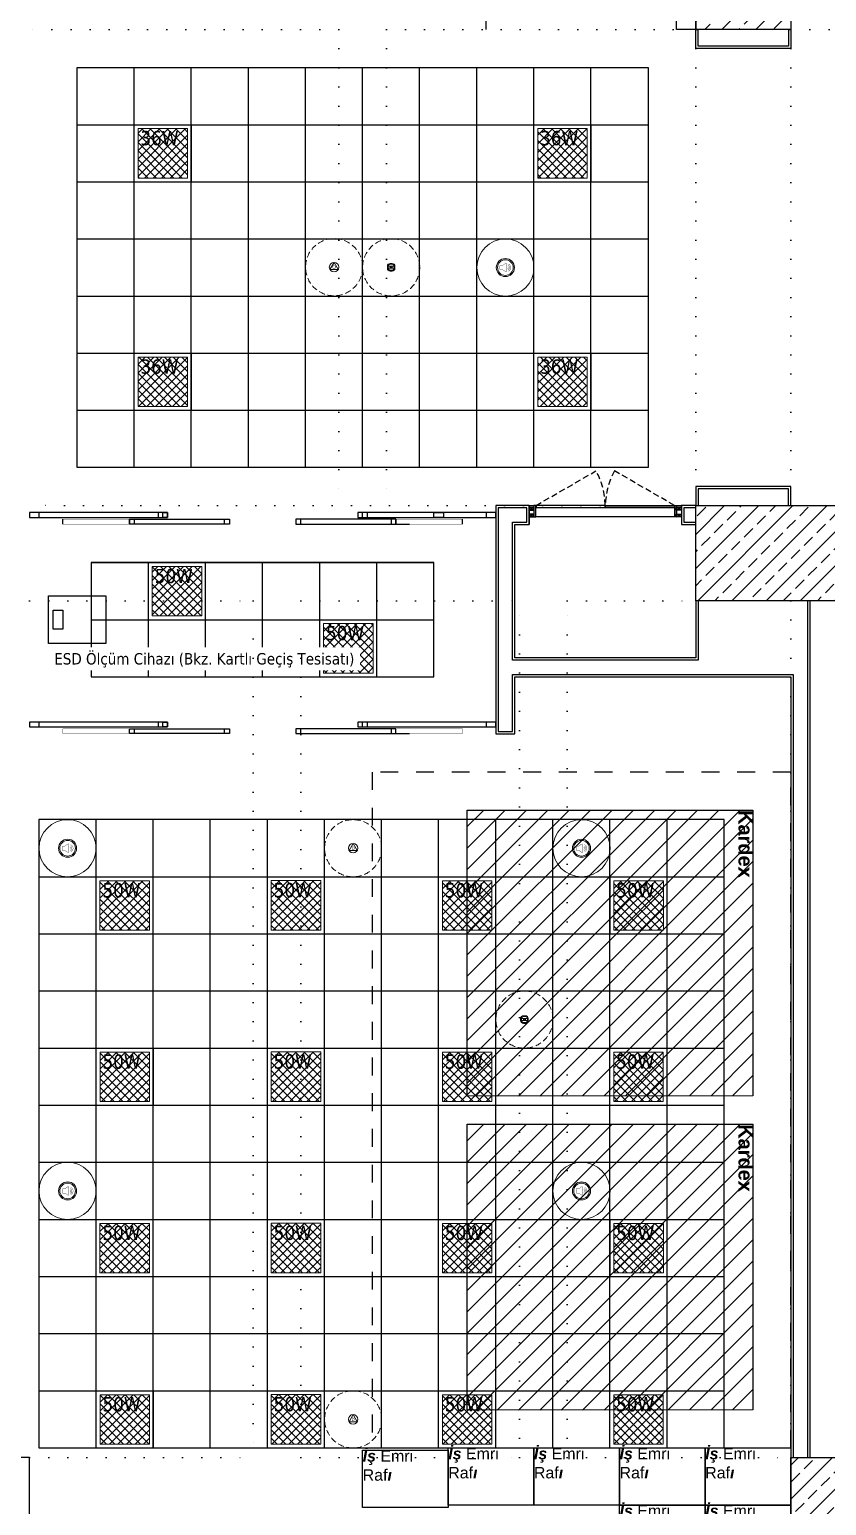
# Model space of a CAD drawing. Header units: centimetres. Extents: x 405564 to 502064, y 46284 to 60634.
# Drawn here: x 455850 to 456687, y 53482 to 55033 of the extents above; entities that cross this region are included whole.
import ezdxf
from ezdxf import colors
from ezdxf.entities.mleader import LeaderData, LeaderLine
from ezdxf.enums import TextEntityAlignment as Align
from ezdxf.math import Vec2, Vec3
from ezdxf.xclip import XClip

# ---------------------------------------------------------------- set-up
doc = ezdxf.new("R2010")
doc.units = ezdxf.units.CM
doc.header["$XCLIPFRAME"] = 0
for name, pattern in [('3+1_3b$0$DASHED', [0.25, 0.125, -0.125]), ('ACAD_ISO07W100', [3, 0, -3]), ('DASHED', [19.05, 12.7, -6.35]), ('DOT', [0.25, 0, -0.25]), ('HIDDEN', [9.525, 6.35, -3.175])]:
    doc.linetypes.add(name, pattern=pattern)
doc.layers.get('0').update_dxf_attribs({"color": 8, "lineweight": 9})
for name, color, linetype, lineweight in [('---___EB_draft00_ALTYAPI_helikoptermania', 8, 'Continuous', 0), ('0-KRCN-AYDINLATMA-130426', 8, 'Continuous', 9), ('0-KRCN-MİMARİ-220526', 8, 'Continuous', 9), ('OL_Ic', 8, 'Continuous', 9)]:
    doc.layers.add(name, color=color, linetype=linetype, lineweight=lineweight)
for name, color, linetype in [('---___EB_draft03_cihazlar', 8, 'Continuous'), ('0-KRCN-ASMATAVAN-130426', 8, 'Continuous'), ('AS_DOS_TERAS_UST', 8, 'ACAD_ISO07W100'), ('AS_DUV', 8, 'Continuous'), ('AS_DUV_ALCIPAN_YANGINA-SUYA DAYANIMLI', 8, 'Continuous'), ('AS_DUV_GAZBETON', 8, 'Continuous'), ('AS_DUVK_AHSAP', 8, 'Continuous'), ('AS_KAPI_CAM', 8, 'Continuous'), ('AS_KAPI_POZ', 8, 'Continuous'), ('AS_KAPI_SAC', 8, 'Continuous'), ('AS_PYZ_BINA', 8, 'Continuous'), ('AS_TA_BETONARME', 5, 'Continuous'), ('AS_TA_TARAMA', 8, 'Continuous'), ('AS_TEFR_ELK', 8, 'Continuous'), ('AS_TEFR_MOB', 8, 'Continuous'), ('AS_YAZI', 8, 'Continuous')]:
    doc.layers.add(name, color=color, linetype=linetype)
doc.styles.add('2', font='arial.ttf', dxfattribs={"width": 0.9, "height": 200})
doc.styles.add('Kalin02', font='arialbd.ttf')
doc.styles.add('MtXpl_Tahoma', font='tahoma.ttf')
doc.styles.add('Normal_ITL', font='swissi.ttf')
doc.styles.add('OLC-50', font='romans.shx', dxfattribs={"width": 0.5, "height": 0.15})
doc.styles.add('OLCU', font='romanstw.shx', dxfattribs={"width": 0.6})
doc.styles.add('TAHOMA', font='tahoma.ttf')
pattern_1 = [(225, (17560.68, -7819.299), (17.9605, -17.9605), []), (225, (17542.72, -7819.299), (17.9605, -17.9605), [12.7, -6.35])]

# ---------------------------------------------------------------- blocks, each defined once
blk = doc.blocks.new('ABB 6131-31-24-500')
at = {"layer": '0-KRCN-AYDINLATMA-130426'}
for p, q in [((-4, -1), (-4, 1)), ((3.2, 1), (-3.2, 1)), ((-3.2, -0.8), (-3.2, 0.8)), ((-1, 4), (1, 4)), ((-1, -0.9), (-1, 1)), ((-0.8, 3.2), (0.8, 3.2)), ((1, -0.9), (1, 1)), ((3.2, 0.8), (3.2, -0.8)), ((4, 1), (4, -1)), ((3.2, -0.9), (-3.2, -0.9)), ((1, -4), (-1, -4)), ((0.8, -3.2), (-0.8, -3.2))]:
    blk.add_line(p, q, dxfattribs=at)
at = {"layer": '0-KRCN-AYDINLATMA-130426', "linetype": 'HIDDEN'}
blk.add_circle((0, 0), 30, dxfattribs=at)
at = {"layer": '0-KRCN-AYDINLATMA-130426'}
for centre, radius in [((-0.5, 0), 0.089), ((0, 0), 0.16), ((0.5, 0), 0.089)]:
    blk.add_circle(centre, radius, dxfattribs=at)
for centre, radius, start, end in [((-1, 1), 3.01, 90, 180), ((-0.8, 0.8), 2.41, 90, 180), ((0.8, 0.8), 2.41, 0, 90), ((1, 1), 3.01, 0, 90), ((-1, -1), 3.01, 180, 270), ((-0.8, -0.8), 2.41, 180, 270), ((0.8, -0.8), 2.41, 270, 0), ((1, -1), 3.01, 270, 0)]:
    blk.add_arc(centre, radius, start, end, dxfattribs=at)
blk = doc.blocks.new('AST-OD-KD')
at = {"layer": '0-KRCN-AYDINLATMA-130426'}
for p, q in [((0, 5), (-4.3, -2.5)), ((4.3, -2.5), (0, 5)), ((4.3, -2.5), (-4.3, -2.5))]:
    blk.add_line(p, q, dxfattribs=at)
at = {"layer": '0-KRCN-AYDINLATMA-130426', "linetype": 'HIDDEN'}
blk.add_circle((0, 0), 30, dxfattribs=at)
at = {"layer": '0-KRCN-AYDINLATMA-130426'}
blk.add_circle((0, 0), 5, dxfattribs=at)
at = {"layer": '0-KRCN-AYDINLATMA-130426', "style": '2'}
blk.add_text('D', height=3.36, dxfattribs=at).set_placement((0, 0), align=Align.MIDDLE_CENTER)
blk = doc.blocks.new('AST-OD-OD')
at = {"layer": '0-KRCN-AYDINLATMA-130426'}
for p, q in [((0.3, 5), (-4, -2.5)), ((4.6, -2.5), (0.3, 5)), ((4.6, -2.5), (-4, -2.5))]:
    blk.add_line(p, q, dxfattribs=at)
at = {"layer": '0-KRCN-AYDINLATMA-130426', "linetype": 'HIDDEN'}
blk.add_circle((0.3, 0), 30, dxfattribs=at)
at = {"layer": '0-KRCN-AYDINLATMA-130426'}
blk.add_circle((0.3, 0), 5, dxfattribs=at)
at = {"layer": '0-KRCN-AYDINLATMA-130426', "style": '2'}
blk.add_text('O', height=3.43, dxfattribs=at).set_placement((0.3, 0), align=Align.MIDDLE)
blk = doc.blocks.new('ASMA TAVA TİPİ HOPARLÖR')
at = {"layer": '0-KRCN-AYDINLATMA-130426', "const_width": 0.317}
blk.add_lwpolyline([(0.3, -4.4, 0.598176), (1.3, -3.9), (1.3, 3.9, 0.598176), (0.3, 4.4), (-2.7, 2.4, -0.147433), (-3, 2.3), (-5.1, 2.3, 0.414214), (-5.7, 1.7), (-5.7, -1.7, 0.414214), (-5.1, -2.3), (-3, -2.3, -0.147433), (-2.7, -2.4)], format="xyb", close=True, dxfattribs=at)
for points in [[(2.4, 1.3, -0.601398), (2.4, -1.3)], [(2.8, 2.5, -0.658812), (2.8, -2.5)], [(3.2, 3.7, -0.680488), (3.2, -3.7)]]:
    blk.add_lwpolyline(points, format="xyb", dxfattribs=at)
at = {"layer": '0-KRCN-AYDINLATMA-130426'}
blk.add_circle((0, 0), 30, dxfattribs=at)
at = {"layer": '0-KRCN-AYDINLATMA-130426', "ltscale": 0.1}
for radius in [9.5, 8.23]:
    blk.add_circle((0, 0), radius, dxfattribs=at)
blk = doc.blocks.new('50W 60x60 cm  SIVA ALTI LED ARMATÜR')
at = {"layer": '0-KRCN-AYDINLATMA-130426'}
h = blk.add_hatch(dxfattribs=at)
h.set_pattern_fill('ANSI37', color=256, scale=0.2)
h.paths.add_polyline_path([(-2.6, 2.59), (2.6, 2.59), (2.6, -2.61), (-2.6, -2.61)])
for points in [[(-3, 2.99), (3, 2.99), (3, -3.01), (-3, -3.01)], [(-2.6, 2.59), (2.6, 2.59), (2.6, -2.61), (-2.6, -2.61)]]:
    blk.add_lwpolyline(points, close=True, dxfattribs=at)
at = {"layer": '0-KRCN-AYDINLATMA-130426', "insert": (-2.35, 2.34), "char_height": 1.5, "attachment_point": 1, "style": 'TAHOMA'}
blk.add_mtext_dynamic_manual_height_columns('{\\fTahoma|b0|i0|c162|p34;50W}', width=1.5, gutter_width=1.25, heights=[0], dxfattribs=at)
blk = doc.blocks.new('36W 60x60 cm  SIVA ALTI LED ARMATÜR')
at = {"layer": '0-KRCN-AYDINLATMA-130426'}
h = blk.add_hatch(dxfattribs=at)
h.set_pattern_fill('ANSI37', color=256, scale=2)
h.paths.add_polyline_path([(-26, 26), (26, 26), (26, -26), (-26, -26)])
for points in [[(-30, 30), (30, 30), (30, -30), (-30, -30)], [(-26, 26), (26, 26), (26, -26), (-26, -26)]]:
    blk.add_lwpolyline(points, close=True, dxfattribs=at)
at = {"layer": '0-KRCN-AYDINLATMA-130426', "insert": (-23.5, 23.5), "char_height": 15, "attachment_point": 1, "style": 'TAHOMA'}
blk.add_mtext_dynamic_manual_height_columns('{\\fTahoma|b0|i0|c162|p34;36W}', width=52.946, gutter_width=1.25, heights=[0], dxfattribs=at)
blk = doc.blocks.new('G$C27E741DA')
at = {"layer": '0-KRCN-AYDINLATMA-130426'}
for name, p in [('36W 60x60 cm  SIVA ALTI LED ARMATÜR', (17925.7, 7768.5)), ('36W 60x60 cm  SIVA ALTI LED ARMATÜR', (18345.7, 7768.5)), ('AST-OD-OD', (18105.4, 7648.9)), ('ABB 6131-31-24-500', (18165.7, 7648.8)), ('ASMA TAVA TİPİ HOPARLÖR', (18285.7, 7648.5)), ('36W 60x60 cm  SIVA ALTI LED ARMATÜR', (17925.7, 7528.5)), ('36W 60x60 cm  SIVA ALTI LED ARMATÜR', (18345.7, 7528.5)), ('ASMA TAVA TİPİ HOPARLÖR', (17825.7, 7038.5)), ('AST-OD-KD', (18125.7, 7038.5)), ('ASMA TAVA TİPİ HOPARLÖR', (18365.7, 7038.5)), ('ABB 6131-31-24-500', (18305.7, 6858.5)), ('ASMA TAVA TİPİ HOPARLÖR', (17825.7, 6678.5)), ('ASMA TAVA TİPİ HOPARLÖR', (18365.7, 6678.5)), ('AST-OD-KD', (18125.7, 6438.5))]:
    blk.add_blockref(name, p, dxfattribs=at)
at = {"layer": '0-KRCN-AYDINLATMA-130426', "xscale": 10, "yscale": 10, "zscale": 10}
for p in [(17940.7, 7308.6), (18120.7, 7248.6), (17885.7, 6978.5), (18065.7, 6978.6), (18245.6, 6978.5), (18425.7, 6978.5), (17885.8, 6798.5), (18065.7, 6798.6), (18245.6, 6798.5), (18425.6, 6798.5), (17885.7, 6618.5), (18065.7, 6618.6), (18245.6, 6618.5), (18425.7, 6618.5), (17885.8, 6438.5), (18065.7, 6438.6), (18245.6, 6438.5), (18425.6, 6438.5)]:
    blk.add_blockref('50W 60x60 cm  SIVA ALTI LED ARMATÜR', p, dxfattribs=at)
blk = doc.blocks.new('İşemrirafı')
at = {"layer": 'AS_TEFR_MOB', "ltscale": 200}
blk.add_lwpolyline([(277506.2, -40355.3), (277596.2, -40355.3), (277596.2, -40415.3), (277506.2, -40415.3), (277506.2, -40355.3)], dxfattribs=at)
note = blk.add_mtext_dynamic_manual_height_columns('{\\fArial|b1|i1|c162|p34;İş\\Fswis721 bt|c162; Emri }', width=53.194, gutter_width=0, heights=[43.5, 0], dxfattribs=dict(at, insert=(277506.2, -40355.3), char_height=12, attachment_point=1, style='Kalin02'))
for column, words in zip(note.columns.linked_columns, ['{\\Fswis721 bt|c162;Raf\\fArial|b1|i1|c162|p34;ı}']):
    column.text = words
blk = doc.blocks.new('ESD CIHAZ TOP')
for points in [[(0, 25), (60, 25), (60, -25), (0, -25)], [(15, 10), (15, -10), (5, -10), (5, 10)]]:
    blk.add_lwpolyline(points, close=True)
blk = doc.blocks.new('*U378')
at = {"color": 0}
blk.add_line((0, -10), (0, 10), dxfattribs=at)
at = {"color": 0, "linetype": 'HIDDEN', "lineweight": -2}
for points in [[(100, 11, 0.414214), (3, 108), (3, 11)], [(197, 11), (197, 108, 0.414214), (100, 11)]]:
    blk.add_lwpolyline(points, format="xyb", dxfattribs=at)
at = {"color": 0, "lineweight": -2}
for points in [[(-2, 10), (0, 10), (0, 11), (3, 11), (3, 9), (5, 9), (5, 4), (0, 4)], [(202, 10), (200, 10), (200, 11), (197, 11), (197, 9), (195, 9), (195, 4), (200, 4)]]:
    blk.add_lwpolyline(points, dxfattribs=at)
blk.add_lwpolyline([(0, 11), (0, 10)])
for points in [[(3, 11), (3, 9), (100, 9), (100, 11)], [(197, 11), (197, 9), (100, 9), (100, 11)]]:
    blk.add_lwpolyline(points, close=True, dxfattribs=at)
at = {"color": 3, "style": 'OLCU', "width": 0.5, "flags": 1}
for tag, p in [('K-DIVISYON', (-80, -85)), ('K-PBAR', (105, -85)), ('K-KAPITIP', (-80, -335))]:
    blk.add_attdef(tag, p, '', height=17.5, dxfattribs=at)
at = {"color": 5, "true_color": 0x0505ff, "style": 'OLCU', "width": 0.5, "flags": 1}
for tag, p in [('K-NEREDEN-NO', (-80, -110)), ('K-NEREYE-NO', (-80, -185)), ('K-DUVARTIP', (-80, -285)), ('K-ACILISYON', (-80, -310))]:
    blk.add_attdef(tag, p, '', height=17.5, dxfattribs=at)
at = {"color": 1, "true_color": 0xfa0000, "style": 'OLCU', "width": 0.5, "flags": 1}
for tag, p in [('K-IZLENEBILIRLIK', (105, -110)), ('K-TEKMELIK', (105, -135)), ('K-KONTROLTIPNEREDEN', (-80, -160)), ('K-BAND', (105, -160)), ('K-MENFEZ', (105, -210)), ('K-KONTROLTIPNEREYE', (-80, -235)), ('K-PENCERE', (105, -235)), ('K-KILITTIP', (-80, -260)), ('K-NOT-AS-MIMARI1', (105, -285)), ('K-NOT-ELEKTRIK', (105, -335)), ('K-NOT-YANGIN', (105, -360)), ('K-ACMAKAPAMASISTEMI', (-80, -385)), ('K-NOT-ISLETME', (105, -385)), ('K-YANGIN', (-80, -435))]:
    blk.add_attdef(tag, p, '', height=17.5, dxfattribs=at)
at = {"color": 220, "true_color": 0xf113d4, "style": 'OLCU', "width": 0.5, "flags": 1}
for tag, p in [('K-NEREDEN-AD', (-80, -135)), ('K-NEREYE-AD', (-80, -210))]:
    blk.add_attdef(tag, p, '', height=17.5, dxfattribs=at)
at = {"color": 0, "style": 'OLCU', "width": 0.5, "flags": 1}
for tag, p in [('K-TAMACILIRLIK', (105, -185)), ('K-NOT-AS-MIMARI2', (105, -310)), ('K-KASATIP', (-80, -360)), ('K-KURSUN', (-80, -410))]:
    blk.add_attdef(tag, p, '', height=17.5, dxfattribs=at)
at = {"color": 252, "style": 'OLCU', "width": 0.5, "flags": 1}
for tag, p in [('K-REZ1', (105, -435)), ('K-REZ2', (105, -460)), ('K-REZ3', (105, -485)), ('K-REZ4', (105, -510)), ('K-REZ5', (105, -535))]:
    blk.add_attdef(tag, p, '', height=17.5, dxfattribs=at)
at = {"layer": 'AS_KAPI_POZ', "style": 'OLCU', "width": 0.45}
for tag, p in [('POZ+GEN', (173.5, 26.5)), ('YUK', (173.5, -11.5))]:
    blk.add_attdef(tag, text='', height=20, dxfattribs=at).set_placement(p, align=Align.MIDDLE_CENTER)
at = {"layer": 'AS_KAPI_POZ', "style": 'OLCU', "width": 0.5}
blk.add_attdef('K-NO', text='', height=8, rotation=90, dxfattribs=at).set_placement((6, 13), align=Align.TOP_LEFT)
at = {"layer": 'AS_KAPI_POZ', "color": 251, "style": 'OLCU', "width": 0.45}
blk.add_attdef('K-DUVAR(CM)', text='', height=6, dxfattribs=at).set_placement((-5, -5), align=Align.MIDDLE_RIGHT)
blk = doc.blocks.new('*U412')
at = {"color": 0}
for p, q in [((135, 0), (10, 0)), ((480, 0), (355, 0)), ((10, -5), (135, -5)), ((355, -5), (480, -5))]:
    blk.add_line(p, q, dxfattribs=at)
for points in [[(0, 0), (0, -5), (10, -5), (10, 0)], [(135, 0), (135, -5), (145, -5), (145, 0)], [(345, 0), (345, -5), (355, -5), (355, 0)], [(480, 0), (480, -5), (490, -5), (490, 0)]]:
    blk.add_lwpolyline(points, close=True, dxfattribs=at)
at = {"style": 'OLCU', "width": 0.45, "flags": 1}
for tag, p in [('C-ICI-CNO', (15, -80)), ('C-DIVISYON1', (15, -105)), ('C-BOSLUK', (15, -130)), ('C-DIVISYON2', (15, -155))]:
    blk.add_attdef(tag, text='', height=20, dxfattribs=at).set_placement(p, align=Align.MIDDLE_LEFT)
at = {"color": 0, "style": 'OLCU', "width": 0.5, "flags": 1}
for tag, p in [('C-REZ1', (15, -215)), ('C-REZ2', (15, -240))]:
    blk.add_attdef(tag, text='', height=17.5, dxfattribs=at).set_placement(p, align=Align.MIDDLE_LEFT)
at = {"layer": 'AS_KAPI_POZ', "style": 'OLC-50', "width": 0.5}
blk.add_attdef('C-NO', text='', height=8, rotation=90, dxfattribs=at).set_placement((10, 5), align=Align.TOP_LEFT)
at = {"layer": 'AS_KAPI_POZ', "style": 'OLCU', "width": 0.45}
for tag, p in [('POZ+GEN-C', (50, 15)), ('YUK-C', (50, -20))]:
    blk.add_attdef(tag, text='', height=20, dxfattribs=at).set_placement(p, align=Align.MIDDLE_CENTER)
blk = doc.blocks.new('*U415')
for p, q in [((-30, -17), (65, -17)), ((65, -22), (-30, -22)), ((240, -17), (145, -17)), ((145, -22), (240, -22))]:
    blk.add_line(p, q)
for points in [[(5, -15), (0, -15), (0, -10), (5, -10)], [(205, -15), (210, -15), (210, -10), (205, -10)], [(-30, -22), (-35, -22), (-35, -17), (-30, -17)], [(70, -22), (65, -22), (65, -17), (70, -17)], [(140, -22), (145, -22), (145, -17), (140, -17)], [(240, -22), (245, -22), (245, -17), (240, -17)]]:
    blk.add_lwpolyline(points, close=True)
at = {"linetype": 'DOT'}
for points in [[(-35, -22), (-105, -22), (-105, -17), (-35, -17)], [(245, -22), (315, -22), (315, -17), (245, -17)]]:
    blk.add_lwpolyline(points, close=True, dxfattribs=at)
at = {"color": 3, "style": 'OLCU', "width": 0.5, "flags": 1}
for tag, p in [('K-DIVISYON', (-80, -85)), ('K-PBAR', (105, -85)), ('K-KAPITIP', (-80, -335))]:
    blk.add_attdef(tag, p, '', height=17.5, dxfattribs=at)
at = {"color": 5, "true_color": 0x0505ff, "style": 'OLCU', "width": 0.5, "flags": 1}
for tag, p in [('K-NEREDEN-NO', (-80, -110)), ('K-NEREYE-NO', (-80, -185)), ('K-DUVARTIP', (-80, -285)), ('K-ACILISYON', (-80, -310))]:
    blk.add_attdef(tag, p, '', height=17.5, dxfattribs=at)
at = {"color": 1, "true_color": 0xfa0000, "style": 'OLCU', "width": 0.5, "flags": 1}
for tag, p in [('K-IZLENEBILIRLIK', (105, -110)), ('K-TEKMELIK', (105, -135)), ('K-KONTROLTIPNEREDEN', (-80, -160)), ('K-BAND', (105, -160)), ('K-MENFEZ', (105, -210)), ('K-KONTROLTIPNEREYE', (-80, -235)), ('K-PENCERE', (105, -235)), ('K-KILITTIP', (-80, -260)), ('K-NOT-AS-MIMARI1', (105, -285)), ('K-NOT-ELEKTRIK', (105, -335)), ('K-NOT-YANGIN', (105, -360)), ('K-ACMAKAPAMASISTEMI', (-80, -385)), ('K-NOT-ISLETME', (105, -385)), ('K-YANGIN', (-80, -435))]:
    blk.add_attdef(tag, p, '', height=17.5, dxfattribs=at)
at = {"color": 220, "true_color": 0xf113d4, "style": 'OLCU', "width": 0.5, "flags": 1}
for tag, p in [('K-NEREDEN-AD', (-80, -135)), ('K-NEREYE-AD', (-80, -210))]:
    blk.add_attdef(tag, p, '', height=17.5, dxfattribs=at)
at = {"color": 0, "style": 'OLCU', "width": 0.5, "flags": 1}
for tag, p in [('K-TAMACILIRLIK', (105, -185)), ('K-NOT-AS-MIMARI2', (105, -310)), ('K-KASATIP', (-80, -360)), ('K-KURSUN', (-80, -410))]:
    blk.add_attdef(tag, p, '', height=17.5, dxfattribs=at)
at = {"color": 252, "style": 'OLCU', "width": 0.5, "flags": 1}
for tag, p in [('K-REZ1', (105, -435)), ('K-REZ2', (105, -460)), ('K-REZ3', (105, -485)), ('K-REZ4', (105, -510)), ('K-REZ5', (105, -535))]:
    blk.add_attdef(tag, p, '', height=17.5, dxfattribs=at)
at = {"layer": 'AS_KAPI_POZ', "style": 'OLCU', "width": 0.45}
for tag, p in [('YUK', (105, 23)), ('POZ+GEN', (105, -17))]:
    blk.add_attdef(tag, text='', height=20, dxfattribs=at).set_placement(p, align=Align.MIDDLE_CENTER)
at = {"layer": 'AS_KAPI_POZ', "color": 251, "style": 'OLCU', "width": 0.45, "flags": 1}
blk.add_attdef('K-DUVAR(CM)', text='', height=6, dxfattribs=at).set_placement((-5, -7.5), align=Align.MIDDLE_RIGHT)
at = {"layer": 'AS_KAPI_POZ', "style": 'OLCU', "width": 0.5}
blk.add_attdef('K-NO', text='', height=8, rotation=90, dxfattribs=at).set_placement((0, -26), align=Align.TOP_LEFT)
blk = doc.blocks.new('AHSAP KAPAK 160X240')
at = {"linetype": 'HIDDEN'}
for points in [[(501947.8, 77246.3), (502010.7, 77282.6, -0.131652), (502020.4, 77246.3)], [(502093.3, 77246.3), (502030.4, 77282.6, 0.131652), (502020.7, 77246.3)]]:
    blk.add_lwpolyline(points, format="xyb", dxfattribs=at)
for points in [[(501945, 77246.3), (501945, 77245.8), (501945.5, 77245.8), (501945.5, 77244.3), (501940.5, 77244.3), (501940.5, 77245.8), (501941, 77245.8), (501941, 77246.3)], [(501940.5, 77241.3), (501945.5, 77241.3), (501945.5, 77244.3), (501940.5, 77244.3)], [(501940.5, 77234.3), (501945.5, 77234.3), (501945.5, 77237.3), (501940.5, 77237.3)], [(501945.5, 77234.3), (501947.5, 77234.3), (501947.5, 77246.3), (501945.5, 77246.3)], [(501947.5, 77234.3), (501947.5, 77244.3), (502093.5, 77244.3), (502093.5, 77234.3)], [(501947.8, 77244.3), (502020.4, 77244.3), (502020.4, 77246.3), (501947.8, 77246.3)], [(502093.3, 77244.3), (502020.7, 77244.3), (502020.7, 77246.3), (502093.3, 77246.3)], [(502095.5, 77234.3), (502093.5, 77234.3), (502093.5, 77246.3), (502095.5, 77246.3)], [(502100, 77246.3), (502100, 77245.8), (502100.5, 77245.8), (502100.5, 77244.3), (502095.5, 77244.3), (502095.5, 77245.8), (502096, 77245.8), (502096, 77246.3)], [(502100.5, 77241.3), (502095.5, 77241.3), (502095.5, 77244.3), (502100.5, 77244.3)], [(502100.5, 77234.3), (502095.5, 77234.3), (502095.5, 77237.3), (502100.5, 77237.3)]]:
    blk.add_lwpolyline(points, close=True)
for points in [[(501940.5, 77246.3), (501940.5, 77226.3)], [(501940.5, 77241.3), (501945.5, 77244.3)], [(501945.5, 77241.3), (501940.5, 77244.3)], [(501940.5, 77234.3), (501945.5, 77237.3)], [(501945.5, 77234.3), (501940.5, 77237.3)], [(502100.5, 77241.3), (502095.5, 77244.3)], [(502095.5, 77241.3), (502100.5, 77244.3)], [(502100.5, 77234.3), (502095.5, 77237.3)], [(502095.5, 77234.3), (502100.5, 77237.3)], [(502100.5, 77246.3), (502100.5, 77226.3)]]:
    blk.add_lwpolyline(points)
blk.add_point((502100.5, 77246.3))
at = {"color": 3, "style": 'OLCU', "width": 0.5, "flags": 1}
for tag, p in [('K-DIVISYON', (501806.9, 77157.1)), ('K-PBAR', (501991.9, 77157.1)), ('K-KAPITIP', (501806.9, 76907.1))]:
    blk.add_attdef(tag, p, '', height=17.5, dxfattribs=at)
at = {"color": 5, "true_color": 0x0505ff, "style": 'OLCU', "width": 0.5, "flags": 1}
for tag, p in [('K-NEREDEN-NO', (501806.9, 77132.1)), ('K-NEREYE-NO', (501806.9, 77057.1)), ('K-DUVARTIP', (501806.9, 76957.1)), ('K-ACILISYON', (501806.9, 76932.1))]:
    blk.add_attdef(tag, p, '', height=17.5, dxfattribs=at)
at = {"color": 1, "true_color": 0xfa0000, "style": 'OLCU', "width": 0.5, "flags": 1}
for tag, p in [('K-IZLENEBILIRLIK', (501991.9, 77132.1)), ('K-TEKMELIK', (501991.9, 77107.1)), ('K-KONTROLTIPNEREDEN', (501806.9, 77082.1)), ('K-BAND', (501991.9, 77082.1)), ('K-MENFEZ', (501991.9, 77032.1)), ('K-KONTROLTIPNEREYE', (501806.9, 77007.1)), ('K-PENCERE', (501991.9, 77007.1)), ('K-KILITTIP', (501806.9, 76982.1)), ('K-NOT-AS-MIMARI1', (501991.9, 76957.1)), ('K-NOT-ELEKTRIK', (501991.9, 76907.1)), ('K-NOT-YANGIN', (501991.9, 76882.1)), ('K-ACMAKAPAMASISTEMI', (501806.9, 76857.1)), ('K-NOT-ISLETME', (501991.9, 76857.1)), ('K-YANGIN', (501806.9, 76807.1))]:
    blk.add_attdef(tag, p, '', height=17.5, dxfattribs=at)
at = {"color": 220, "true_color": 0xf113d4, "style": 'OLCU', "width": 0.5, "flags": 1}
for tag, p in [('K-NEREDEN-AD', (501806.9, 77107.1)), ('K-NEREYE-AD', (501806.9, 77032.1))]:
    blk.add_attdef(tag, p, '', height=17.5, dxfattribs=at)
at = {"color": 0, "style": 'OLCU', "width": 0.5, "flags": 1}
for tag, p in [('K-TAMACILIRLIK', (501991.9, 77057.1)), ('K-NOT-AS-MIMARI2', (501991.9, 76932.1)), ('K-KASATIP', (501806.9, 76882.1)), ('K-KURSUN', (501806.9, 76832.1))]:
    blk.add_attdef(tag, p, '', height=17.5, dxfattribs=at)
at = {"color": 252, "style": 'OLCU', "width": 0.5, "flags": 1}
for tag, p in [('K-REZ1', (501991.9, 76807.1)), ('K-REZ2', (501991.9, 76782.1)), ('K-REZ3', (501991.9, 76757.1)), ('K-REZ4', (501991.9, 76732.1)), ('K-REZ5', (501991.9, 76707.1))]:
    blk.add_attdef(tag, p, '', height=17.5, dxfattribs=at)
at = {"layer": 'AS_KAPI_POZ', "style": 'OLCU', "width": 0.5}
blk.add_attdef('K-NO', text='', height=8, rotation=90, dxfattribs=at).set_placement((501947.8, 77248.2), align=Align.TOP_LEFT)
at = {"layer": 'AS_KAPI_POZ', "style": 'OLCU', "width": 0.45}
for tag, p in [('POZ+GEN', (502060.7, 77259.8)), ('YUK', (502060.7, 77221.8))]:
    blk.add_attdef(tag, text='', height=20, dxfattribs=at).set_placement(p, align=Align.MIDDLE_CENTER)
at = {"layer": 'AS_KAPI_POZ', "color": 251, "style": 'OLCU', "width": 0.45}
blk.add_attdef('K-DUVAR(CM)', text='', height=6, dxfattribs=at).set_placement((501938.2, 77242.1), align=Align.MIDDLE_RIGHT)
blk = doc.blocks.new('OPK-site-surrounding-R01')
at = {"layer": '---___EB_draft00_ALTYAPI_helikoptermania', "linetype": 'DASHED', "ltscale": 10}
blk.add_lwpolyline([(-21668.1, -4404.9), (1451.4, 6572.4)], dxfattribs=at)
blk = doc.blocks.new('A$C6A10306C')
ref = blk.add_blockref('OPK-site-surrounding-R01', (5135.68, -3851.45))
XClip(ref).set_block_clipping_path([(-5135.679684336, -9648.5463532069), (26364.320315664, 3851.4536467931)])
blk = doc.blocks.new('A$Ca63a641c')
at = {"layer": 'AS_PYZ_BINA'}
ml = blk.add_multileader_mtext('Standard', dxfattribs=at)
ml.set_content('EST boyalı panel çit ve panel çit kapı (AS 51.101)', color=256, style='Normal_ITL')
ml.set_leader_properties()
ml.build(insert=Vec2(0, 0))
ml.multileader.update_dxf_attribs({"dogleg_length": 0.379, "arrow_head_size": 17, "scale": 75})
ctx = ml.context
ctx.base_point, ctx.scale, ctx.char_height, ctx.arrow_head_size, ctx.landing_gap_size, ctx.plane_origin = Vec3(140.5, 464.3), 75, 20, 17, 14.2, Vec3(92.5, 620.1)
notes = []
notes.append((ctx, [(0, (1, 1, 0), (112.1, 464.3), (1, 0), 28.4, [(0, [(68.5, 410)], 0, [])])]))
ctx.mtext.insert, ctx.mtext.width, ctx.mtext.flow_direction = Vec3(154.7, 477.5), 604.563, 5
for ctx, leaders in notes:
    for number, flags, end, landing, length, lines in leaders:
        leader = LeaderData()
        leader.index, (leader.has_last_leader_line, leader.has_dogleg_vector, leader.attachment_direction) = number, flags
        leader.last_leader_point, leader.dogleg_vector, leader.dogleg_length = Vec3(end), Vec3(landing), length
        for number, points, colour, breaks in lines:
            line = LeaderLine()
            line.index, line.vertices, line.color, line.breaks = number, Vec3.list(points), colors.encode_raw_color(colour), breaks
            leader.lines.append(line)
        ctx.leaders.append(leader)
blk = doc.blocks.new('A$C85dec720')
at = {"layer": 'OL_Ic'}
blk.add_blockref('A$Ca63a641c', (5315.08, 5344.25, 28.4), dxfattribs=at)
blk = doc.blocks.new('A$C6A10300A')
at = {"layer": '---___EB_draft03_cihazlar'}
h = blk.add_hatch(dxfattribs=at)
h.set_pattern_fill('ANSI31', color=256, scale=5, angle=180)
h.set_pattern_definition([(225, (476272.863, 46229.656), (11.22532015, -11.22532015), [])])
h.paths.add_polyline_path([(18545.68, -6421.45), (18245.68, -6421.45), (18245.68, -6721.95), (18545.68, -6721.45)])
h = blk.add_hatch(dxfattribs=at)
h.set_pattern_fill('ANSI31', color=256, scale=5, angle=180)
h.set_pattern_definition([(225, (476272.863, 45899.656), (11.22532015, -11.22532015), [])])
h.paths.add_polyline_path([(18545.68, -6751.45), (18245.68, -6751.45), (18245.68, -7051.95), (18545.68, -7051.45)])
at = {"layer": 'AS_TA_TARAMA'}
h = blk.add_hatch(dxfattribs=at)
h.set_pattern_fill('ANSI33', color=256, scale=4, angle=180)
h.set_pattern_definition(pattern_1)
h.paths.add_polyline_path([(18485.68, -5501.45), (18585.68, -5501.45), (18585.68, -5601.45), (18485.68, -5601.45)])
h = blk.add_hatch(dxfattribs=at)
h.set_pattern_fill('ANSI33', color=256, scale=4, angle=180)
h.set_pattern_definition(pattern_1)
h.paths.add_polyline_path([(18485.68, -6201.45), (18485.68, -6101.45), (18685.68, -6101.45), (18685.68, -6201.45)])
h = blk.add_hatch(dxfattribs=at)
h.set_pattern_fill('ANSI33', color=256, scale=4, angle=180)
h.set_pattern_definition(pattern_1)
h.paths.add_polyline_path([(18585.68, -7101.45), (18685.68, -7101.45), (18685.68, -7201.45), (18585.68, -7201.45)], flags=17)
at = {"layer": '---___EB_draft03_cihazlar', "linetype": '3+1_3b$0$DASHED', "ltscale": 150}
blk.add_lwpolyline([(18585.68, -6381.45), (18145.68, -6381.45), (18145.68, -7091.45), (18585.68, -7091.45)], close=True, dxfattribs=at)
at = {"layer": '---___EB_draft03_cihazlar'}
for points in [[(18245.68, -6421.45), (18545.68, -6421.45), (18545.68, -6721.45), (18245.68, -6721.95)], [(18245.68, -6751.45), (18545.68, -6751.45), (18545.68, -7051.45), (18245.68, -7051.95)]]:
    blk.add_lwpolyline(points, close=True, dxfattribs=at)
at = {"layer": 'AS_DOS_TERAS_UST', "linetype": 'DOT', "ltscale": 80}
for p, q in [((18110.68, -5601.45), (17785.68, -5601.45)), ((18110.68, -5601.45), (18110.68, -6101.45)), ((18160.68, -5601.45), (18485.68, -5601.45)), ((18160.68, -5601.45), (18160.68, -6101.45)), ((18485.68, -5601.45), (18485.68, -6101.45)), ((18585.68, -5601.45), (18585.68, -6101.45)), ((18585.68, -5601.45), (18925.68, -5601.45)), ((18485.68, -6101.45), (17785.68, -6101.45)), ((17785.68, -6201.45), (18020.68, -6201.45)), ((18070.68, -6201.45), (18300.68, -6201.45)), ((18300.68, -7101.45), (18300.68, -6201.45)), ((18350.68, -6201.45), (18485.68, -6201.45)), ((18350.68, -7101.45), (18350.68, -6201.45)), ((18585.68, -6201.45), (18585.68, -7101.45)), ((17785.68, -7101.45), (18020.68, -7101.45)), ((18070.68, -7101.45), (18300.68, -7101.45)), ((18350.68, -7101.45), (18585.68, -7101.45))]:
    blk.add_line(p, q, dxfattribs=at)
at = {"layer": 'AS_DUV_ALCIPAN_YANGINA-SUYA DAYANIMLI'}
for points in [[(18583.18, -5601.45), (18585.68, -5601.45), (18585.68, -5621.45), (18485.68, -5621.45), (18485.68, -5601.45), (18488.18, -5601.45)], [(18583.18, -5601.45), (18583.18, -5618.95), (18488.18, -5618.95), (18488.18, -5601.45)], [(18583.18, -6101.45), (18585.68, -6101.45), (18585.68, -6081.45), (18485.68, -6081.45), (18485.68, -6101.45), (18488.18, -6101.45)], [(18583.18, -6101.45), (18583.18, -6083.95), (18488.18, -6083.95), (18488.18, -6101.45)], [(18485.68, -6201.45), (18485.68, -6261.45), (18295.68, -6261.45), (18295.68, -6121.45), (18310.68, -6121.45), (18310.68, -6101.45), (18275.68, -6101.45), (18275.68, -6341.45), (18295.68, -6341.45), (18295.68, -6281.45), (18585.68, -6281.45), (18585.68, -7101.45)], [(18488.18, -6201.45), (18488.18, -6263.95), (18293.18, -6263.95), (18293.18, -6118.95), (18308.18, -6118.95), (18308.18, -6103.95), (18278.18, -6103.95), (18278.18, -6338.95), (18293.18, -6338.95), (18293.18, -6278.95), (18588.18, -6278.95), (18588.18, -7101.45)], [(18485.68, -6101.45), (18470.68, -6101.45), (18470.68, -6121.45), (18485.68, -6121.45)], [(18485.68, -6103.95), (18473.18, -6103.95), (18473.18, -6118.95), (18485.68, -6118.95)], [(18603.18, -6201.45), (18603.18, -7101.45)], [(18605.68, -6201.45), (18605.68, -7101.45)]]:
    blk.add_lwpolyline(points, dxfattribs=at)
at = {"layer": 'AS_DUV_GAZBETON'}
blk.add_lwpolyline([(18485.68, -5601.45), (18465.68, -5601.45), (18465.68, -5581.45), (18485.68, -5581.45)], close=True, dxfattribs=at)
at = {"layer": 'AS_KAPI_CAM'}
blk.add_lwpolyline([(18210.68, -6108.95), (18220.68, -6108.95), (18220.68, -6113.95), (18210.68, -6113.95)], close=True, dxfattribs=at)
at = {"layer": 'AS_TA_BETONARME'}
for p, q in [((18485.68, -6101.45), (18685.68, -6101.45)), ((18485.68, -6201.45), (18485.68, -6101.45)), ((18685.68, -6201.45), (18485.68, -6201.45))]:
    blk.add_line(p, q, dxfattribs=at)
for points in [[(18485.68, -5501.45), (18585.68, -5501.45), (18585.68, -5601.45), (18485.68, -5601.45)], [(18585.68, -7101.45), (18685.68, -7101.45), (18685.68, -7201.45), (18585.68, -7201.45)]]:
    blk.add_lwpolyline(points, close=True, dxfattribs=at)
at = {"layer": 'AS_DUV'}
ref = blk.add_blockref('A$C85dec720', (28900.96, -17748.98), dxfattribs=dict(at, rotation=105.0255580063709))
XClip(ref).set_block_clipping_path([(6220.3367769278, 6783.7313721173), (4126.4071464743, -1017.0000000052), (7354.8298234051, -1883.5969356479), (9448.7594538586, 5917.1344364745)])
at = {"layer": 'AS_DUVK_AHSAP'}
blk.add_blockref('AHSAP KAPAK 160X240', (-483629.86, -83347.78), dxfattribs=at)
at = {"layer": 'AS_KAPI_CAM'}
for name, p in [('*U412', (17785.68, -6108.95)), ('*U415', (17925.68, -6098.95)), ('*U412', (17785.68, -6328.95)), ('*U415', (17925.68, -6318.95))]:
    blk.add_blockref(name, p, dxfattribs=at)
at = {"layer": 'AS_KAPI_SAC'}
blk.add_blockref('*U378', (18265.68, -5591.45), dxfattribs=at)
at = {"layer": 'AS_TEFR_ELK'}
blk.add_blockref('ESD CIHAZ TOP', (17805.68, -6221.45), dxfattribs=at)
at = {"layer": 'AS_TEFR_MOB'}
for p in [(-259370.47, 33261.38), (-259280.52, 33263.84), (-259190.52, 33263.84), (-259100.52, 33263.84), (-259010.52, 33263.84), (-259100.52, 33203.84), (-259010.52, 33203.84)]:
    blk.add_blockref('İşemrirafı', p, dxfattribs=at)
at = {"layer": '---___EB_draft03_cihazlar', "char_height": 15, "attachment_point": 1, "rotation": 270, "style": 'Kalin02'}
for insert in [(18545.68, -6421.45), (18545.68, -6751.45)]:
    blk.add_mtext_dynamic_manual_height_columns('Kardex', width=590.7316, gutter_width=750, heights=[137.08], dxfattribs=dict(at, insert=insert))
at = {"layer": 'AS_YAZI', "insert": (17811.68, -6256.49), "char_height": 12, "attachment_point": 1, "style": 'MtXpl_Tahoma', "bg_fill": 2}
blk.add_mtext('{\\fTahoma|b0|i0|c162|p34;ESD Ölçüm Cihazı (Bkz. Kartlı Geçiş Tesisatı)}', dxfattribs=at)
at = {"layer": 'AS_DOS_TERAS_UST', "linetype": 'DOT', "ltscale": 80}
for p, q in [((18020.68, -6201.45), (18020.68, -7101.45)), ((18070.68, -6201.45), (18070.68, -7101.45))]:
    blk.add_line(p, q, dxfattribs=at)

msp = doc.modelspace()

# ---------------------------------------------------------------- linework, layer by layer
at = {"layer": '0-KRCN-ASMATAVAN-130426'}
for p, q in [((455899.7, 54992.6), (456499.7, 54992.6)), ((455899.7, 54572.6), (455899.7, 54992.6)), ((455959.7, 54572.6), (455959.7, 54992.6)), ((456019.7, 54572.6), (456019.7, 54992.6)), ((456079.7, 54572.6), (456079.7, 54992.6)), ((456139.7, 54572.6), (456139.7, 54992.6)), ((456199.7, 54572.6), (456199.7, 54992.6)), ((456259.7, 54572.6), (456259.7, 54992.6)), ((456319.7, 54572.6), (456319.7, 54992.6)), ((456379.7, 54572.6), (456379.7, 54992.6)), ((456439.7, 54572.6), (456439.7, 54992.6)), ((456499.7, 54992.6), (456499.7, 54572.6)), ((455899.7, 54932.6), (456499.7, 54932.6)), ((455899.7, 54872.6), (456499.7, 54872.6)), ((455899.7, 54812.6), (456499.7, 54812.6)), ((455899.7, 54752.6), (456499.7, 54752.6)), ((455899.7, 54692.6), (456499.7, 54692.6)), ((455899.7, 54632.6), (456499.7, 54632.6)), ((456499.7, 54572.6), (455899.7, 54572.6)), ((456274.7, 54472.6), (455914.7, 54472.6)), ((455914.7, 54472.6), (455914.7, 54352.6)), ((455914.7, 54472.6), (456274.7, 54472.6)), ((455974.7, 54352.6), (455974.7, 54472.6)), ((456034.7, 54352.6), (456034.7, 54472.6)), ((456094.7, 54352.6), (456094.7, 54472.6)), ((456154.7, 54352.6), (456154.7, 54472.6)), ((456214.7, 54352.6), (456214.7, 54472.6)), ((456274.7, 54352.6), (456274.7, 54472.6)), ((456274.7, 54352.6), (456274.7, 54472.6)), ((455914.7, 54412.6), (456274.7, 54412.6)), ((455914.7, 54352.6), (456274.7, 54352.6)), ((455914.7, 54352.6), (456274.7, 54352.6)), ((456579.7, 54202.6), (455859.7, 54202.6)), ((455859.7, 54202.6), (455859.7, 53542.6)), ((455919.7, 53542.6), (455919.7, 54202.6)), ((455979.7, 53542.6), (455979.7, 54202.6)), ((456039.7, 53542.6), (456039.7, 54202.6)), ((456099.7, 53542.6), (456099.7, 54202.6)), ((456159.7, 53542.6), (456159.7, 54202.6)), ((456219.7, 53542.6), (456219.7, 54202.6)), ((456279.7, 53542.6), (456279.7, 54202.6)), ((456339.7, 53542.6), (456339.7, 54202.6)), ((456399.7, 53542.6), (456399.7, 54202.6)), ((456459.7, 53542.6), (456459.7, 54202.6)), ((456519.7, 53542.6), (456519.7, 54202.6)), ((456579.7, 53542.6), (456579.7, 54202.6)), ((456579.7, 53542.6), (456579.7, 54202.6)), ((455859.7, 54142.6), (456579.7, 54142.6)), ((455859.7, 54082.6), (456579.7, 54082.6)), ((455859.7, 54022.6), (456579.7, 54022.6)), ((455859.7, 53962.6), (456579.7, 53962.6)), ((455859.7, 53902.6), (456579.7, 53902.6)), ((455859.7, 53842.6), (456579.7, 53842.6)), ((455859.7, 53782.6), (456579.7, 53782.6)), ((455859.7, 53722.6), (456579.7, 53722.6)), ((455859.7, 53662.6), (456579.7, 53662.6)), ((455859.7, 53602.6), (456579.7, 53602.6)), ((455859.7, 53542.6), (456579.7, 53542.6)), ((455859.7, 53542.6), (456579.7, 53542.6)), ((455849.7, 53532.6), (455749.7, 53532.6)), ((455849.7, 53432.6), (455849.7, 53532.6))]:
    msp.add_line(p, q, dxfattribs=at)

# ---------------------------------------------------------------- block references
at = {"layer": '0-KRCN-AYDINLATMA-130426'}
msp.add_blockref('G$C27E741DA', (438064.1, 47134), dxfattribs=at)

# ---------------------------------------------------------------- next in the draw order: block references
at = {"layer": '0-KRCN-MİMARİ-220526'}
msp.add_blockref('A$C6A10300A', (438064.1, 60634), dxfattribs=at)

# ---------------------------------------------------------------- next in the draw order: block references
msp.add_blockref('A$C6A10306C', (470564.1, 60634), dxfattribs=at)

doc.saveas('drawing.dxf')
